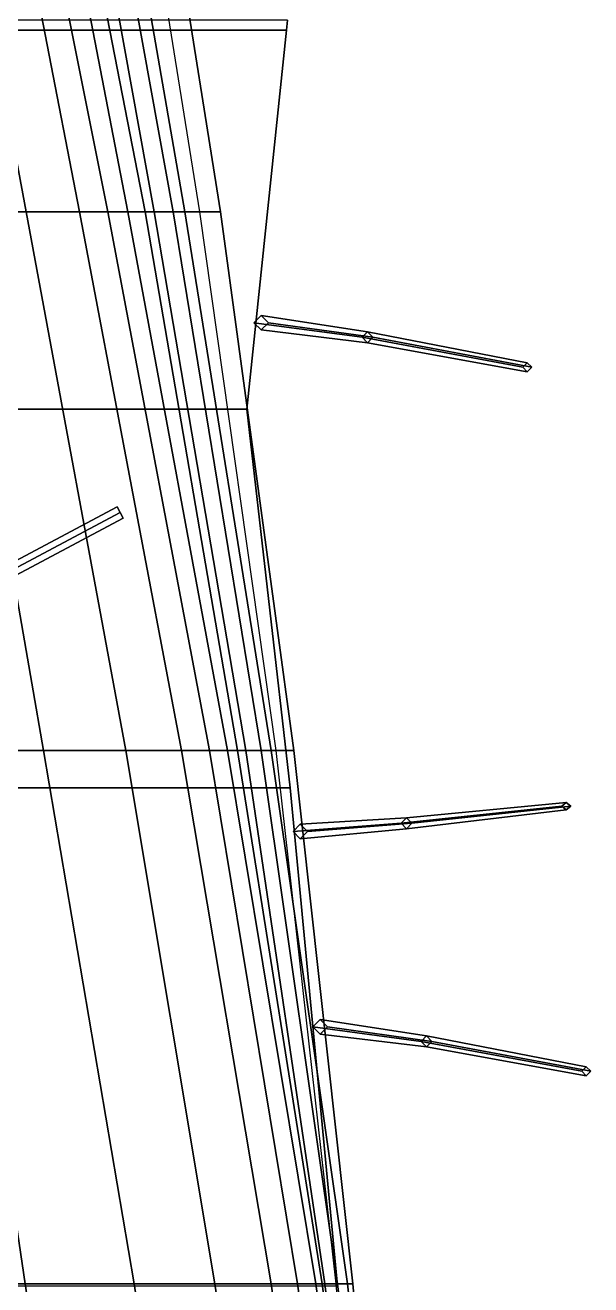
# Model space of a CAD drawing. Extents: x -14 to 14, y -80 to 101.
# Drawn here: x 7.34 to 13.57, y 37.86 to 51.73 of the extents above; entities that cross this region are included whole.
import ezdxf

# ---------------------------------------------------------------- set-up
doc = ezdxf.new("R2010")
doc.units = 0
doc.layers.get('0').update_dxf_attribs({"linetype": 'CONTINUOUS'})
doc.layers.add('CITADELLE', color=3, linetype='CONTINUOUS')
doc.layers.add('PLATFORMS', color=6, linetype='CONTINUOUS')

msp = doc.modelspace()

# ---------------------------------------------------------------- linework, layer by layer
for points in [[(7.35, 49.67, -7.58), (6.51, 49.67, -8.23), (5.48, 55.53, -8.23), (6.26, 55.53, -7.58)], [(7.94, 49.67, -6.87), (7.35, 49.67, -7.58), (6.26, 55.53, -7.58), (6.8, 55.53, -6.87)], [(8.25, 49.67, -6.29), (7.94, 49.67, -6.87), (6.8, 55.53, -6.87), (7.08, 55.53, -6.29)], [(8.47, 49.67, -5.55), (8.25, 49.67, -6.29), (7.08, 55.53, -6.29), (7.34, 55.53, -5.55)], [(8.66, 49.67, -4.64), (8.47, 49.67, -5.55), (7.34, 55.53, -5.55), (7.52, 55.53, -4.64)], [(8.76, 49.67, -3.26), (8.66, 49.67, -4.64), (7.52, 55.53, -4.64), (7.7, 55.53, -3.26)], [(8.97, 49.67, -3.04), (8.76, 49.67, -3.26), (7.7, 55.53, -3.26), (7.91, 55.53, -3.04)], [(9.1, 49.67, -2.09), (8.97, 49.67, -3.04), (7.91, 55.53, -3.04), (8.08, 55.53, -2.09)], [(9.49, 49.67, 1.83), (9.1, 49.67, -2.09), (8.08, 55.53, -2.09), (8.56, 55.53, 1.84)], [(9.26, 49.67, 1.9), (9.49, 49.67, 1.83), (8.56, 55.53, 1.84), (8.32, 55.53, 1.9)], [(7.54, 43.74, -8.23), (6.47, 43.74, -8.76), (5.47, 49.67, -8.76), (6.51, 49.67, -8.23)], [(8.45, 43.74, -7.58), (7.54, 43.74, -8.23), (6.51, 49.67, -8.23), (7.35, 49.67, -7.58)], [(9.06, 43.74, -6.87), (8.45, 43.74, -7.58), (7.35, 49.67, -7.58), (7.94, 49.67, -6.87)], [(9.37, 43.74, -6.29), (9.06, 43.74, -6.87), (7.94, 49.67, -6.87), (8.25, 49.67, -6.29)], [(9.57, 43.74, -5.55), (9.37, 43.74, -6.29), (8.25, 49.67, -6.29), (8.47, 49.67, -5.55)], [(9.68, 43.74, -4.67), (9.57, 43.74, -5.55), (8.47, 49.67, -5.55), (8.66, 49.67, -4.64)], [(9.77, 43.74, -3.26), (9.68, 43.74, -4.67), (8.66, 49.67, -4.64), (8.76, 49.67, -3.26)], [(9.94, 43.74, -3.04), (9.77, 43.74, -3.26), (8.76, 49.67, -3.26), (8.97, 49.67, -3.04)], [(10.05, 43.74, -2.09), (9.94, 43.74, -3.04), (8.97, 49.67, -3.04), (9.1, 49.67, -2.09)], [(10.3, 43.74, 1.8), (10.05, 43.74, -2.09), (9.1, 49.67, -2.09), (9.49, 49.67, 1.83)], [(10.1, 43.74, 1.9), (10.3, 43.74, 1.8), (9.49, 49.67, 1.83), (9.26, 49.67, 1.9)], [(9.94, 48.53, 2.39), (9.86, 48.45, 2.39), (9.86, 48.45, 6.02), (9.94, 48.53, 6.02)], [(9.94, 48.53, 6.02), (9.86, 48.45, 6.02), (11.05, 48.29, 7.02), (11.11, 48.35, 7.02)], [(10.02, 48.45, 2.39), (9.94, 48.53, 2.39), (9.94, 48.53, 6.02), (10.02, 48.45, 6.02)], [(10.02, 48.45, 6.02), (9.94, 48.53, 6.02), (11.11, 48.35, 7.02), (11.17, 48.29, 7.02)], [(9.86, 48.45, 2.39), (9.94, 48.37, 2.39), (9.94, 48.37, 6.02), (9.86, 48.45, 6.02)], [(9.86, 48.45, 6.02), (9.94, 48.37, 6.02), (11.11, 48.23, 7.02), (11.05, 48.29, 7.02)], [(9.94, 48.37, 2.39), (10.02, 48.45, 2.39), (10.02, 48.45, 6.02), (9.94, 48.37, 6.02)], [(9.94, 48.37, 6.02), (10.02, 48.45, 6.02), (11.17, 48.29, 7.02), (11.11, 48.23, 7.02)], [(11.11, 48.35, 7.02), (11.05, 48.29, 7.02), (12.82, 47.96, 8.28), (12.87, 48.01, 8.28)], [(11.05, 48.29, 7.02), (11.11, 48.23, 7.02), (12.87, 47.91, 8.28), (12.82, 47.96, 8.28)], [(11.17, 48.29, 7.02), (11.11, 48.35, 7.02), (12.87, 48.01, 8.28), (12.92, 47.96, 8.28)], [(11.11, 48.23, 7.02), (11.17, 48.29, 7.02), (12.92, 47.96, 8.28), (12.87, 47.91, 8.28)], [(12.82, 47.96, 8.28), (12.87, 47.91, 8.28), (12.92, 47.96, 8.28), (12.87, 48.01, 8.28)], [(7.34, 37.87, -8.76), (6.04, 37.87, -9.13), (5.1, 43.74, -9.13), (6.47, 43.74, -8.76)], [(8.54, 37.87, -8.23), (7.34, 37.87, -8.76), (6.47, 43.74, -8.76), (7.54, 43.74, -8.23)], [(9.43, 37.87, -7.58), (8.54, 37.87, -8.23), (7.54, 43.74, -8.23), (8.45, 43.74, -7.58)], [(10.05, 37.87, -6.87), (9.43, 37.87, -7.58), (8.45, 43.74, -7.58), (9.06, 43.74, -6.87)], [(10.34, 37.87, -6.29), (10.05, 37.87, -6.87), (9.06, 43.74, -6.87), (9.37, 43.74, -6.29)], [(10.54, 37.87, -5.55), (10.34, 37.87, -6.29), (9.37, 43.74, -6.29), (9.57, 43.74, -5.55)], [(10.61, 37.87, -4.67), (10.54, 37.87, -5.55), (9.57, 43.74, -5.55), (9.68, 43.74, -4.67)], [(10.64, 37.87, -3.26), (10.61, 37.87, -4.67), (9.68, 43.74, -4.67), (9.77, 43.74, -3.26)], [(10.78, 37.87, -3.04), (10.64, 37.87, -3.26), (9.77, 43.74, -3.26), (9.94, 43.74, -3.04)], [(10.89, 37.87, -2.09), (10.78, 37.87, -3.04), (9.94, 43.74, -3.04), (10.05, 43.74, -2.09)], [(10.95, 37.87, 1.77), (10.89, 37.87, -2.09), (10.05, 43.74, -2.09), (10.3, 43.74, 1.8)], [(10.76, 37.87, 1.9), (10.95, 37.87, 1.77), (10.3, 43.74, 1.8), (10.1, 43.74, 1.9)], [(11.54, 43, 7.02), (11.48, 42.94, 7.02), (13.25, 43.13, 8.28), (13.3, 43.17, 8.28)], [(11.48, 42.94, 7.02), (11.54, 42.88, 7.02), (13.3, 43.09, 8.28), (13.25, 43.13, 8.28)], [(11.6, 42.94, 7.02), (11.54, 43, 7.02), (13.3, 43.17, 8.28), (13.35, 43.13, 8.28)], [(11.54, 42.88, 7.02), (11.6, 42.94, 7.02), (13.35, 43.13, 8.28), (13.3, 43.09, 8.28)], [(13.25, 43.13, 8.28), (13.3, 43.09, 8.28), (13.35, 43.13, 8.28), (13.3, 43.17, 8.28)], [(10.37, 42.93, 6.02), (10.29, 42.85, 6.02), (11.48, 42.94, 7.02), (11.54, 43, 7.02)], [(10.45, 42.85, 6.02), (10.37, 42.93, 6.02), (11.54, 43, 7.02), (11.6, 42.94, 7.02)], [(10.29, 42.85, 6.02), (10.37, 42.77, 6.02), (11.54, 42.88, 7.02), (11.48, 42.94, 7.02)], [(10.37, 42.93, 2.39), (10.29, 42.85, 2.39), (10.29, 42.85, 6.02), (10.37, 42.93, 6.02)], [(10.29, 42.85, 2.39), (10.37, 42.77, 2.39), (10.37, 42.77, 6.02), (10.29, 42.85, 6.02)], [(10.37, 42.77, 6.02), (10.45, 42.85, 6.02), (11.6, 42.94, 7.02), (11.54, 42.88, 7.02)], [(10.45, 42.85, 2.39), (10.37, 42.93, 2.39), (10.37, 42.93, 6.02), (10.45, 42.85, 6.02)], [(10.37, 42.77, 2.39), (10.45, 42.85, 2.39), (10.45, 42.85, 6.02), (10.37, 42.77, 6.02)], [(10.59, 40.78, 6.02), (10.51, 40.7, 6.02), (11.7, 40.54, 7.02), (11.76, 40.6, 7.02)], [(10.59, 40.78, 2.39), (10.51, 40.7, 2.39), (10.51, 40.7, 6.02), (10.59, 40.78, 6.02)], [(10.67, 40.7, 6.02), (10.59, 40.78, 6.02), (11.76, 40.6, 7.02), (11.82, 40.54, 7.02)], [(10.67, 40.7, 2.39), (10.59, 40.78, 2.39), (10.59, 40.78, 6.02), (10.67, 40.7, 6.02)], [(10.51, 40.7, 6.02), (10.59, 40.62, 6.02), (11.76, 40.48, 7.02), (11.7, 40.54, 7.02)], [(10.51, 40.7, 2.39), (10.59, 40.62, 2.39), (10.59, 40.62, 6.02), (10.51, 40.7, 6.02)], [(10.59, 40.62, 6.02), (10.67, 40.7, 6.02), (11.82, 40.54, 7.02), (11.76, 40.48, 7.02)], [(10.59, 40.62, 2.39), (10.67, 40.7, 2.39), (10.67, 40.7, 6.02), (10.59, 40.62, 6.02)], [(11.76, 40.6, 7.02), (11.7, 40.54, 7.02), (13.47, 40.21, 8.28), (13.52, 40.26, 8.28)], [(11.7, 40.54, 7.02), (11.76, 40.48, 7.02), (13.52, 40.16, 8.28), (13.47, 40.21, 8.28)], [(11.82, 40.54, 7.02), (11.76, 40.6, 7.02), (13.52, 40.26, 8.28), (13.57, 40.21, 8.28)], [(11.76, 40.48, 7.02), (11.82, 40.54, 7.02), (13.57, 40.21, 8.28), (13.52, 40.16, 8.28)], [(13.47, 40.21, 8.28), (13.52, 40.16, 8.28), (13.57, 40.21, 8.28), (13.52, 40.26, 8.28)], [(8.23, 31.98, -8.76), (7, 31.98, -9.13), (6.04, 37.87, -9.13), (7.34, 37.87, -8.76)], [(9.46, 31.98, -8.23), (8.23, 31.98, -8.76), (7.34, 37.87, -8.76), (8.54, 37.87, -8.23)], [(10.3, 31.98, -7.58), (9.46, 31.98, -8.23), (8.54, 37.87, -8.23), (9.43, 37.87, -7.58)], [(10.91, 31.98, -6.87), (10.3, 31.98, -7.58), (9.43, 37.87, -7.58), (10.05, 37.87, -6.87)], [(11.19, 31.98, -6.29), (10.91, 31.98, -6.87), (10.05, 37.87, -6.87), (10.34, 37.87, -6.29)], [(11.34, 31.98, -5.55), (11.19, 31.98, -6.29), (10.34, 37.87, -6.29), (10.54, 37.87, -5.55)], [(11.37, 31.98, -4.75), (11.34, 31.98, -5.55), (10.54, 37.87, -5.55), (10.61, 37.87, -4.67)], [(11.35, 31.98, -3.26), (11.37, 31.98, -4.75), (10.61, 37.87, -4.67), (10.64, 37.87, -3.26)], [(11.5, 31.98, -3.04), (11.35, 31.98, -3.26), (10.64, 37.87, -3.26), (10.78, 37.87, -3.04)], [(11.27, 31.98, 1.9), (11.5, 31.98, 1.76), (10.95, 37.87, 1.77), (10.76, 37.87, 1.9)], [(11.56, 31.98, -2.09), (11.5, 31.98, -3.04), (10.78, 37.87, -3.04), (10.89, 37.87, -2.09)], [(11.5, 31.98, 1.76), (11.56, 31.98, -2.09), (10.89, 37.87, -2.09), (10.95, 37.87, 1.77)]]:
    msp.add_3dface(points)
at = {"layer": 'CITADELLE'}
for points in [[(10.23, 51.78, 4.59), (-10.23, 51.78, 4.59), (-10.22, 51.67, 4.59), (10.22, 51.67, 4.59)], [(10.22, 51.67, 4.59), (10.22, 51.67, 1.9), (10.23, 51.78, 1.9), (10.23, 51.78, 4.59)], [(10.22, 51.67, 4.59), (-10.22, 51.67, 4.59), (-9.78, 47.5, 4.59), (9.78, 47.5, 4.59)], [(10.22, 51.67, 1.9), (10.22, 51.67, 4.59), (9.78, 47.5, 4.59), (9.78, 47.5, 1.9)], [(9.78, 47.5, 4.59), (-9.78, 47.5, 4.59), (-10.26, 43.33, 4.59), (10.26, 43.33, 4.59)], [(9.78, 47.5, 1.9), (9.78, 47.5, 4.59), (10.26, 43.33, 4.59), (10.26, 43.33, 1.9)], [(10.26, 43.33, 4.59), (-10.26, 43.33, 4.59), (-10.78, 37.85, 4.59), (10.78, 37.85, 4.59)], [(10.26, 43.33, 1.9), (10.26, 43.33, 4.59), (10.78, 37.85, 4.59), (10.78, 37.85, 1.9)]]:
    msp.add_3dface(points, dxfattribs=at)
at = {"layer": 'PLATFORMS'}
for points in [[(-0.033, 41.962, 27.28), (0, 41.9, 27.35), (8.388, 46.36, 27.35), (8.355, 46.422, 27.28)], [(0, 41.9, 27.21), (-0.033, 41.962, 27.28), (8.355, 46.422, 27.28), (8.388, 46.36, 27.21)], [(0.033, 41.838, 27.28), (0, 41.9, 27.21), (8.388, 46.36, 27.21), (8.421, 46.298, 27.28)], [(0, 41.9, 27.35), (0.033, 41.838, 27.28), (8.421, 46.298, 27.28), (8.388, 46.36, 27.35)], [(8.421, 46.298, 27.28), (8.388, 46.36, 27.21), (8.355, 46.422, 27.28), (8.388, 46.36, 27.35)]]:
    msp.add_3dface(points, dxfattribs=at)

doc.saveas('drawing.dxf')
